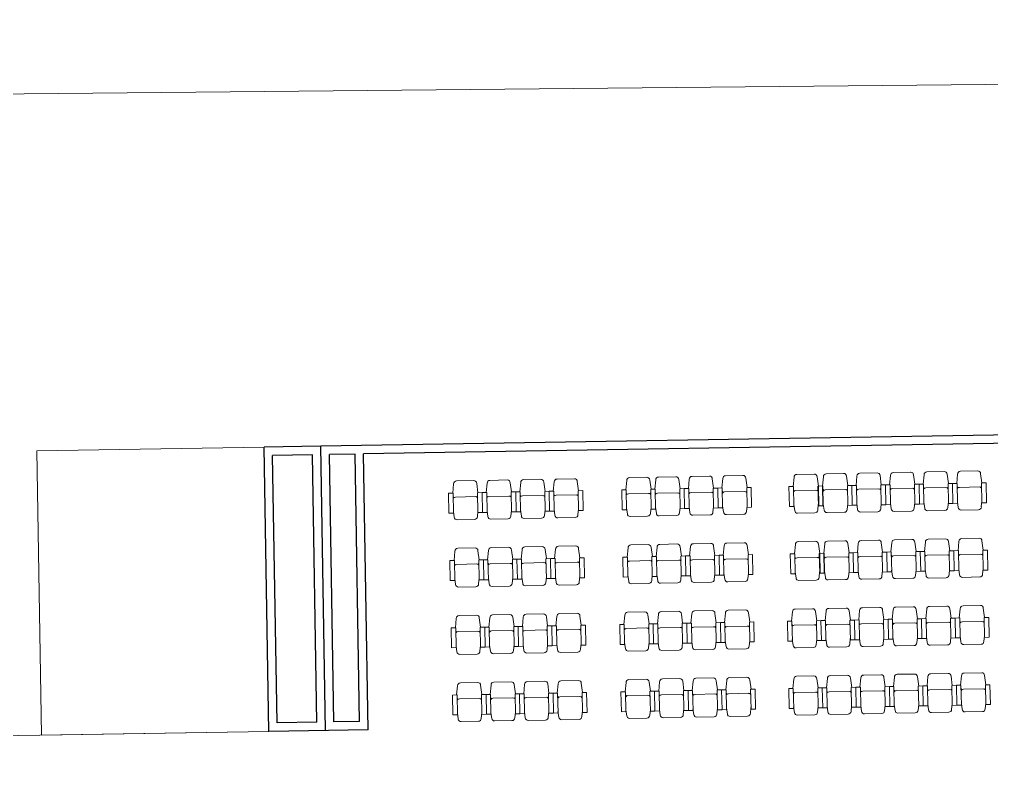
# Model space of a CAD drawing. Header units: metres. Extents: x -71 to 881, y -503 to 661.
# Drawn here: x 189.33 to 206.43, y -205.86 to -192.71 of the extents above; entities that cross this region are included whole.
import ezdxf

# ---------------------------------------------------------------- set-up
doc = ezdxf.new("R2010")
doc.units = ezdxf.units.M
for name, color, linetype, lineweight in [('02. Paredes', 6, 'Continuous', 30), ('04. Pisos', 8, 'Continuous', 5), ('07. Mobiliário', 51, 'Continuous', 5)]:
    doc.layers.add(name, color=color, linetype=linetype, lineweight=lineweight)

msp = doc.modelspace()

# ---------------------------------------------------------------- linework, layer by layer
at = {"layer": '02. Paredes'}
for p, q in [((207.229, -200.004), (194.631, -200.211)), ((207.081, -200.157), (195.383, -200.349)), ((194.631, -200.211), (193.631, -200.228)), ((193.713, -205.227), (193.631, -200.228)), ((194.713, -205.211), (194.631, -200.211)), ((195.233, -200.352), (194.783, -200.359)), ((194.86, -205.058), (194.783, -200.359)), ((195.31, -205.051), (195.233, -200.352)), ((195.463, -205.198), (195.383, -200.349)), ((194.483, -200.364), (193.783, -200.375)), ((193.86, -205.075), (193.783, -200.375)), ((194.56, -205.063), (194.483, -200.364)), ((194.56, -205.063), (193.86, -205.075)), ((195.31, -205.051), (194.86, -205.058)), ((195.463, -205.198), (193.713, -205.227))]:
    msp.add_line(p, q, dxfattribs=at)
at = {"layer": '04. Pisos'}
msp.add_line((193.713, -205.227), (176.01, -205.518), dxfattribs=at)
msp.add_lwpolyline([(271.608, -329.476), (324.775, -328.914), (324.032, -192.711), (114.552, -194.747), (114.709, -218.693), (92.831, -218.902), (93.348, -251.334)], dxfattribs=at)
msp.add_lwpolyline([(193.631, -200.228), (193.713, -205.227), (189.718, -205.293), (189.636, -200.294)], close=True, dxfattribs=at)
at = {"layer": '07. Mobiliário'}
for p, q in [((203.001, -200.707), (203.307, -200.701)), ((203.518, -200.697), (203.824, -200.691)), ((204.108, -200.686), (204.414, -200.68)), ((204.698, -200.675), (205.004, -200.669)), ((205.288, -200.663), (205.593, -200.657)), ((205.813, -200.866), (205.829, -200.703)), ((205.878, -200.652), (206.183, -200.646)), ((206.257, -200.857), (206.234, -200.695)), ((196.95, -201.037), (196.966, -200.874)), ((197.015, -200.823), (197.32, -200.817)), ((197.394, -201.029), (197.371, -200.866)), ((197.54, -201.026), (197.556, -200.863)), ((197.605, -200.812), (197.91, -200.806)), ((197.984, -201.017), (197.961, -200.855)), ((198.13, -201.014), (198.146, -200.851)), ((198.195, -200.8), (198.5, -200.794)), ((198.574, -201.006), (198.551, -200.843)), ((198.719, -201.003), (198.736, -200.84)), ((198.785, -200.789), (199.09, -200.783)), ((199.163, -200.994), (199.141, -200.832)), ((199.994, -200.978), (200.01, -200.815)), ((200.059, -200.764), (200.364, -200.758)), ((200.438, -200.97), (200.415, -200.807)), ((200.504, -200.968), (200.52, -200.805)), ((200.569, -200.754), (200.874, -200.748)), ((200.948, -200.96), (200.925, -200.797)), ((201.094, -200.957), (201.11, -200.794)), ((201.159, -200.743), (201.464, -200.737)), ((201.538, -200.948), (201.515, -200.786)), ((201.684, -200.946), (201.7, -200.782)), ((201.749, -200.732), (202.054, -200.726)), ((202.127, -200.937), (202.105, -200.775)), ((202.936, -200.921), (202.952, -200.758)), ((203.38, -200.913), (203.358, -200.75)), ((203.453, -200.911), (203.469, -200.748)), ((203.897, -200.903), (203.875, -200.74)), ((204.043, -200.9), (204.059, -200.737)), ((204.487, -200.892), (204.465, -200.729)), ((204.633, -200.889), (204.649, -200.725)), ((205.077, -200.88), (205.054, -200.718)), ((205.223, -200.877), (205.239, -200.714)), ((205.667, -200.869), (205.644, -200.706)), ((205.66, -200.869), (205.74, -200.867)), ((205.66, -200.869), (205.667, -201.219)), ((205.74, -200.867), (205.82, -200.866)), ((205.74, -200.867), (205.747, -201.217)), ((205.74, -200.867), (205.747, -201.217)), ((205.82, -200.866), (205.827, -201.216)), ((206.25, -200.857), (206.33, -200.856)), ((206.25, -200.857), (206.256, -201.207)), ((206.33, -200.856), (206.336, -201.206)), ((196.877, -201.039), (196.957, -201.037)), ((196.877, -201.039), (196.884, -201.388)), ((196.957, -201.037), (196.964, -201.387)), ((197.387, -201.029), (197.467, -201.027)), ((197.387, -201.029), (197.394, -201.379)), ((197.467, -201.027), (197.547, -201.026)), ((197.467, -201.027), (197.473, -201.377)), ((197.467, -201.027), (197.473, -201.377)), ((197.547, -201.026), (197.553, -201.376)), ((197.977, -201.017), (198.057, -201.016)), ((197.977, -201.017), (197.983, -201.367)), ((198.057, -201.016), (198.137, -201.014)), ((198.057, -201.016), (198.063, -201.366)), ((198.057, -201.016), (198.063, -201.366)), ((198.137, -201.014), (198.143, -201.364)), ((198.567, -201.006), (198.647, -201.004)), ((198.567, -201.006), (198.573, -201.356)), ((198.647, -201.004), (198.727, -201.003)), ((198.647, -201.004), (198.653, -201.354)), ((198.647, -201.004), (198.653, -201.354)), ((198.727, -201.003), (198.733, -201.353)), ((199.156, -200.994), (199.236, -200.993)), ((199.156, -200.994), (199.163, -201.344)), ((199.236, -200.993), (199.243, -201.343)), ((199.921, -200.98), (200.001, -200.978)), ((199.921, -200.98), (199.928, -201.33)), ((200.001, -200.978), (200.008, -201.328)), ((200.042, -201.047), (200.392, -201.041)), ((200.431, -200.97), (200.511, -200.968)), ((200.431, -200.97), (200.511, -200.968)), ((200.431, -200.97), (200.438, -201.32)), ((200.431, -200.97), (200.438, -201.32)), ((200.511, -200.968), (200.518, -201.318)), ((200.511, -200.968), (200.518, -201.318)), ((200.552, -201.038), (200.902, -201.031)), ((200.941, -200.96), (201.021, -200.958)), ((200.941, -200.96), (200.947, -201.31)), ((201.021, -200.958), (201.101, -200.957)), ((201.021, -200.958), (201.027, -201.308)), ((201.021, -200.958), (201.027, -201.308)), ((201.101, -200.957), (201.107, -201.307)), ((201.142, -201.026), (201.492, -201.019)), ((201.531, -200.949), (201.611, -200.947)), ((201.531, -200.949), (201.537, -201.299)), ((201.611, -200.947), (201.691, -200.946)), ((201.611, -200.947), (201.617, -201.297)), ((201.611, -200.947), (201.617, -201.297)), ((201.691, -200.946), (201.697, -201.295)), ((201.732, -201.015), (202.082, -201.008)), ((202.12, -200.937), (202.2, -200.936)), ((202.12, -200.937), (202.127, -201.287)), ((202.2, -200.936), (202.207, -201.286)), ((202.863, -200.923), (202.943, -200.921)), ((202.863, -200.923), (202.87, -201.273)), ((202.943, -200.921), (202.95, -201.271)), ((202.985, -200.991), (203.335, -200.984)), ((203.373, -200.913), (203.453, -200.911)), ((203.373, -200.913), (203.38, -201.263)), ((203.38, -200.913), (203.46, -200.911)), ((203.38, -200.913), (203.387, -201.263)), ((203.453, -200.911), (203.46, -201.261)), ((203.46, -200.911), (203.467, -201.261)), ((203.502, -200.981), (203.851, -200.974)), ((203.89, -200.903), (203.97, -200.901)), ((203.89, -200.903), (203.897, -201.253)), ((203.97, -200.901), (204.05, -200.9)), ((203.97, -200.901), (203.977, -201.251)), ((203.97, -200.901), (203.977, -201.251)), ((204.05, -200.9), (204.057, -201.25)), ((204.091, -200.969), (204.441, -200.962)), ((204.48, -200.892), (204.56, -200.89)), ((204.48, -200.892), (204.487, -201.242)), ((204.56, -200.89), (204.64, -200.889)), ((204.56, -200.89), (204.567, -201.24)), ((204.56, -200.89), (204.567, -201.24)), ((204.64, -200.889), (204.647, -201.238)), ((204.681, -200.958), (205.031, -200.951)), ((205.07, -200.88), (205.15, -200.879)), ((205.07, -200.88), (205.077, -201.23)), ((205.15, -200.879), (205.23, -200.877)), ((205.15, -200.879), (205.157, -201.229)), ((205.15, -200.879), (205.157, -201.229)), ((205.23, -200.877), (205.237, -201.227)), ((205.271, -200.946), (205.621, -200.94)), ((205.861, -200.935), (206.211, -200.928)), ((196.998, -201.106), (197.348, -201.099)), ((197.588, -201.095), (197.938, -201.088)), ((198.178, -201.083), (198.528, -201.077)), ((198.768, -201.072), (199.118, -201.065)), ((204.486, -201.214), (204.476, -201.314)), ((204.646, -201.211), (204.661, -201.311)), ((205.076, -201.202), (205.066, -201.303)), ((205.236, -201.199), (205.25, -201.299)), ((205.666, -201.191), (205.656, -201.291)), ((205.747, -201.217), (205.667, -201.219)), ((205.747, -201.217), (205.827, -201.216)), ((205.826, -201.188), (205.84, -201.288)), ((206.256, -201.18), (206.245, -201.28)), ((206.336, -201.206), (206.256, -201.207)), ((196.884, -201.388), (196.964, -201.387)), ((196.963, -201.359), (196.977, -201.459)), ((197.393, -201.351), (197.383, -201.451)), ((197.473, -201.377), (197.394, -201.379)), ((197.473, -201.377), (197.553, -201.376)), ((197.553, -201.348), (197.567, -201.448)), ((197.983, -201.339), (197.972, -201.44)), ((198.063, -201.366), (197.983, -201.367)), ((198.063, -201.366), (198.143, -201.364)), ((198.143, -201.336), (198.157, -201.436)), ((198.573, -201.328), (198.562, -201.429)), ((198.653, -201.354), (198.573, -201.356)), ((198.653, -201.354), (198.733, -201.353)), ((198.733, -201.325), (198.747, -201.425)), ((199.163, -201.317), (199.152, -201.417)), ((199.243, -201.343), (199.163, -201.344)), ((199.928, -201.33), (200.008, -201.328)), ((200.007, -201.3), (200.021, -201.4)), ((200.437, -201.292), (200.427, -201.392)), ((200.438, -201.32), (200.518, -201.318)), ((200.518, -201.318), (200.438, -201.32)), ((200.517, -201.29), (200.531, -201.39)), ((200.947, -201.282), (200.936, -201.383)), ((201.027, -201.308), (200.947, -201.31)), ((201.027, -201.308), (201.107, -201.307)), ((201.107, -201.279), (201.121, -201.379)), ((201.537, -201.271), (201.526, -201.371)), ((201.617, -201.297), (201.537, -201.299)), ((201.617, -201.297), (201.697, -201.295)), ((201.697, -201.268), (201.711, -201.368)), ((202.127, -201.259), (202.116, -201.36)), ((202.207, -201.286), (202.127, -201.287)), ((202.87, -201.273), (202.95, -201.271)), ((202.95, -201.243), (202.964, -201.343)), ((203.015, -201.39), (203.32, -201.384)), ((203.379, -201.235), (203.369, -201.336)), ((203.46, -201.261), (203.38, -201.263)), ((203.387, -201.263), (203.467, -201.261)), ((203.466, -201.233), (203.481, -201.334)), ((203.532, -201.38), (203.837, -201.374)), ((203.896, -201.225), (203.886, -201.326)), ((203.977, -201.251), (203.897, -201.253)), ((203.977, -201.251), (204.057, -201.25)), ((204.056, -201.222), (204.071, -201.322)), ((204.121, -201.369), (204.427, -201.363)), ((204.567, -201.24), (204.487, -201.242)), ((204.567, -201.24), (204.647, -201.238)), ((204.711, -201.357), (205.017, -201.351)), ((205.157, -201.229), (205.077, -201.23)), ((205.157, -201.229), (205.237, -201.227)), ((205.301, -201.346), (205.607, -201.34)), ((205.891, -201.334), (206.196, -201.329)), ((197.028, -201.506), (197.334, -201.5)), ((197.618, -201.494), (197.923, -201.488)), ((198.208, -201.483), (198.513, -201.477)), ((198.798, -201.471), (199.103, -201.466)), ((200.072, -201.447), (200.378, -201.441)), ((200.582, -201.437), (200.887, -201.431)), ((201.172, -201.426), (201.477, -201.42)), ((201.762, -201.414), (202.067, -201.408)), ((203.024, -201.89), (203.33, -201.884)), ((203.541, -201.88), (203.847, -201.874)), ((204.131, -201.869), (204.436, -201.863)), ((204.721, -201.857), (205.026, -201.851)), ((205.1, -202.063), (205.077, -201.9)), ((205.246, -202.06), (205.262, -201.897)), ((205.311, -201.846), (205.616, -201.84)), ((205.69, -202.051), (205.667, -201.889)), ((205.836, -202.049), (205.852, -201.885)), ((205.901, -201.834), (206.206, -201.828)), ((206.28, -202.04), (206.257, -201.878)), ((196.973, -202.22), (196.989, -202.057)), ((197.038, -202.006), (197.343, -202)), ((197.417, -202.211), (197.394, -202.049)), ((197.563, -202.208), (197.579, -202.045)), ((197.628, -201.994), (197.933, -201.988)), ((198.006, -202.2), (197.984, -202.037)), ((198.152, -202.197), (198.169, -202.034)), ((198.218, -201.983), (198.523, -201.977)), ((198.596, -202.188), (198.574, -202.026)), ((198.742, -202.186), (198.759, -202.022)), ((198.808, -201.971), (199.113, -201.966)), ((199.186, -202.177), (199.164, -202.015)), ((200.017, -202.161), (200.033, -201.998)), ((200.082, -201.947), (200.387, -201.941)), ((200.461, -202.152), (200.438, -201.99)), ((200.527, -202.151), (200.543, -201.988)), ((200.592, -201.937), (200.897, -201.931)), ((200.971, -202.143), (200.948, -201.98)), ((201.116, -202.14), (201.133, -201.976)), ((201.182, -201.926), (201.487, -201.92)), ((201.56, -202.131), (201.538, -201.969)), ((201.706, -202.128), (201.723, -201.965)), ((201.772, -201.914), (202.077, -201.908)), ((202.15, -202.12), (202.128, -201.957)), ((202.959, -202.104), (202.975, -201.941)), ((203.403, -202.096), (203.381, -201.933)), ((203.476, -202.094), (203.492, -201.931)), ((203.92, -202.086), (203.898, -201.923)), ((204.066, -202.083), (204.082, -201.92)), ((204.51, -202.074), (204.487, -201.912)), ((204.583, -202.073), (204.663, -202.071)), ((204.656, -202.071), (204.672, -201.908)), ((204.663, -202.071), (204.67, -202.421)), ((205.093, -202.063), (205.173, -202.061)), ((205.093, -202.063), (205.1, -202.413)), ((205.173, -202.061), (205.253, -202.06)), ((205.173, -202.061), (205.18, -202.411)), ((205.173, -202.061), (205.18, -202.411)), ((205.253, -202.06), (205.259, -202.41)), ((205.683, -202.052), (205.763, -202.05)), ((205.683, -202.052), (205.689, -202.401)), ((205.763, -202.05), (205.843, -202.048)), ((205.763, -202.05), (205.769, -202.4)), ((205.763, -202.05), (205.769, -202.4)), ((205.843, -202.048), (205.849, -202.398)), ((206.273, -202.04), (206.353, -202.039)), ((206.273, -202.04), (206.279, -202.39)), ((206.353, -202.039), (206.359, -202.389)), ((196.9, -202.221), (196.98, -202.22)), ((196.9, -202.221), (196.906, -202.571)), ((196.98, -202.22), (196.986, -202.57)), ((197.41, -202.211), (197.49, -202.21)), ((197.41, -202.211), (197.416, -202.561)), ((197.49, -202.21), (197.57, -202.208)), ((197.49, -202.21), (197.496, -202.56)), ((197.49, -202.21), (197.496, -202.56)), ((197.57, -202.208), (197.576, -202.558)), ((197.999, -202.2), (198.079, -202.198)), ((197.999, -202.2), (198.006, -202.55)), ((198.079, -202.198), (198.159, -202.197)), ((198.079, -202.198), (198.086, -202.548)), ((198.079, -202.198), (198.086, -202.548)), ((198.159, -202.197), (198.166, -202.547)), ((198.589, -202.189), (198.669, -202.187)), ((198.589, -202.189), (198.596, -202.538)), ((198.669, -202.187), (198.749, -202.185)), ((198.669, -202.187), (198.676, -202.537)), ((198.669, -202.187), (198.676, -202.537)), ((198.749, -202.185), (198.756, -202.535)), ((199.179, -202.177), (199.259, -202.176)), ((199.179, -202.177), (199.186, -202.527)), ((199.259, -202.176), (199.266, -202.526)), ((199.944, -202.162), (200.024, -202.161)), ((199.944, -202.162), (199.95, -202.512)), ((200.024, -202.161), (200.03, -202.511)), ((200.065, -202.23), (200.415, -202.223)), ((200.454, -202.153), (200.534, -202.151)), ((200.454, -202.153), (200.534, -202.151)), ((200.454, -202.153), (200.46, -202.502)), ((200.454, -202.153), (200.46, -202.502)), ((200.534, -202.151), (200.54, -202.501)), ((200.534, -202.151), (200.54, -202.501)), ((200.575, -202.22), (200.925, -202.213)), ((200.964, -202.143), (201.044, -202.141)), ((200.964, -202.143), (200.97, -202.493)), ((201.044, -202.141), (201.123, -202.14)), ((201.044, -202.141), (201.05, -202.491)), ((201.044, -202.141), (201.05, -202.491)), ((201.123, -202.14), (201.13, -202.49)), ((201.165, -202.209), (201.515, -202.202)), ((201.553, -202.131), (201.633, -202.13)), ((201.553, -202.131), (201.56, -202.481)), ((201.633, -202.13), (201.713, -202.128)), ((201.633, -202.13), (201.64, -202.48)), ((201.633, -202.13), (201.64, -202.48)), ((201.713, -202.128), (201.72, -202.478)), ((201.755, -202.197), (202.105, -202.191)), ((202.143, -202.12), (202.223, -202.118)), ((202.143, -202.12), (202.15, -202.47)), ((202.223, -202.118), (202.23, -202.468)), ((202.886, -202.106), (202.966, -202.104)), ((202.886, -202.106), (202.893, -202.455)), ((202.966, -202.104), (202.973, -202.454)), ((203.007, -202.173), (203.357, -202.166)), ((203.396, -202.096), (203.476, -202.094)), ((203.396, -202.096), (203.403, -202.446)), ((203.403, -202.096), (203.483, -202.094)), ((203.403, -202.096), (203.41, -202.445)), ((203.476, -202.094), (203.483, -202.444)), ((203.483, -202.094), (203.49, -202.444)), ((203.524, -202.163), (203.874, -202.156)), ((203.913, -202.086), (203.993, -202.084)), ((203.913, -202.086), (203.92, -202.436)), ((203.993, -202.084), (204.073, -202.083)), ((203.993, -202.084), (204, -202.434)), ((203.993, -202.084), (204, -202.434)), ((204.073, -202.083), (204.08, -202.433)), ((204.114, -202.152), (204.464, -202.145)), ((204.503, -202.074), (204.583, -202.073)), ((204.503, -202.074), (204.51, -202.424)), ((204.583, -202.073), (204.59, -202.423)), ((204.583, -202.073), (204.59, -202.423)), ((204.704, -202.14), (205.054, -202.134)), ((205.294, -202.129), (205.644, -202.122)), ((205.884, -202.118), (206.234, -202.111)), ((197.021, -202.289), (197.371, -202.282)), ((197.611, -202.277), (197.961, -202.271)), ((198.201, -202.266), (198.551, -202.259)), ((198.791, -202.255), (199.141, -202.248)), ((203.919, -202.408), (203.909, -202.508)), ((204.079, -202.405), (204.093, -202.505)), ((204.509, -202.396), (204.499, -202.497)), ((204.669, -202.393), (204.683, -202.493)), ((205.099, -202.385), (205.089, -202.486)), ((205.18, -202.411), (205.1, -202.413)), ((205.18, -202.411), (205.259, -202.41)), ((205.259, -202.382), (205.273, -202.482)), ((205.689, -202.374), (205.678, -202.474)), ((205.769, -202.4), (205.689, -202.401)), ((205.769, -202.4), (205.849, -202.398)), ((205.849, -202.371), (205.863, -202.471)), ((206.279, -202.362), (206.268, -202.463)), ((206.359, -202.389), (206.279, -202.39)), ((196.906, -202.571), (196.986, -202.57)), ((196.986, -202.542), (197, -202.642)), ((197.416, -202.533), (197.405, -202.634)), ((197.496, -202.56), (197.416, -202.561)), ((197.496, -202.56), (197.576, -202.558)), ((197.576, -202.53), (197.59, -202.63)), ((198.006, -202.522), (197.995, -202.623)), ((198.086, -202.548), (198.006, -202.55)), ((198.086, -202.548), (198.166, -202.547)), ((198.166, -202.519), (198.18, -202.619)), ((198.596, -202.511), (198.585, -202.611)), ((198.676, -202.537), (198.596, -202.538)), ((198.676, -202.537), (198.756, -202.535)), ((198.756, -202.508), (198.77, -202.608)), ((199.185, -202.499), (199.175, -202.6)), ((199.266, -202.526), (199.186, -202.527)), ((199.95, -202.512), (200.03, -202.511)), ((200.03, -202.483), (200.044, -202.583)), ((200.46, -202.475), (200.449, -202.575)), ((200.46, -202.502), (200.54, -202.501)), ((200.54, -202.501), (200.46, -202.502)), ((200.54, -202.473), (200.554, -202.573)), ((200.97, -202.465), (200.959, -202.565)), ((201.05, -202.491), (200.97, -202.493)), ((201.05, -202.491), (201.13, -202.49)), ((201.13, -202.462), (201.144, -202.562)), ((201.56, -202.453), (201.549, -202.554)), ((201.64, -202.48), (201.56, -202.481)), ((201.64, -202.48), (201.72, -202.478)), ((201.72, -202.45), (201.734, -202.55)), ((202.15, -202.442), (202.139, -202.543)), ((202.23, -202.468), (202.15, -202.47)), ((202.893, -202.455), (202.973, -202.454)), ((202.972, -202.426), (202.987, -202.526)), ((203.038, -202.573), (203.343, -202.567)), ((203.402, -202.418), (203.392, -202.518)), ((203.483, -202.444), (203.403, -202.446)), ((203.41, -202.445), (203.49, -202.444)), ((203.489, -202.416), (203.504, -202.516)), ((203.554, -202.563), (203.86, -202.557)), ((204, -202.434), (203.92, -202.436)), ((204, -202.434), (204.08, -202.433)), ((204.144, -202.551), (204.45, -202.545)), ((204.59, -202.423), (204.51, -202.424)), ((204.59, -202.423), (204.67, -202.421)), ((204.734, -202.54), (205.04, -202.534)), ((205.324, -202.529), (205.629, -202.523)), ((205.914, -202.517), (206.219, -202.511)), ((197.051, -202.688), (197.356, -202.682)), ((197.641, -202.677), (197.946, -202.671)), ((198.231, -202.666), (198.536, -202.66)), ((198.821, -202.654), (199.126, -202.648)), ((200.095, -202.63), (200.4, -202.624)), ((200.605, -202.62), (200.91, -202.614)), ((201.195, -202.608), (201.5, -202.602)), ((201.785, -202.597), (202.09, -202.591)), ((201.794, -203.097), (202.1, -203.091)), ((202.974, -203.074), (203.28, -203.068)), ((203.564, -203.063), (203.869, -203.057)), ((204.154, -203.051), (204.459, -203.045)), ((204.533, -203.257), (204.51, -203.094)), ((204.679, -203.254), (204.695, -203.091)), ((204.744, -203.04), (205.049, -203.034)), ((205.123, -203.245), (205.1, -203.083)), ((205.269, -203.243), (205.285, -203.079)), ((205.334, -203.028), (205.639, -203.023)), ((205.713, -203.234), (205.69, -203.072)), ((205.858, -203.231), (205.875, -203.068)), ((205.924, -203.017), (206.229, -203.011)), ((206.302, -203.223), (206.28, -203.06)), ((196.996, -203.402), (197.012, -203.239)), ((197.061, -203.188), (197.366, -203.182)), ((197.439, -203.394), (197.417, -203.231)), ((197.585, -203.391), (197.602, -203.228)), ((197.651, -203.177), (197.956, -203.171)), ((198.029, -203.382), (198.007, -203.22)), ((198.175, -203.38), (198.191, -203.216)), ((198.24, -203.165), (198.546, -203.16)), ((198.619, -203.371), (198.597, -203.209)), ((198.765, -203.368), (198.781, -203.205)), ((198.83, -203.154), (199.136, -203.148)), ((199.209, -203.36), (199.187, -203.197)), ((199.96, -203.345), (199.976, -203.182)), ((200.025, -203.131), (200.33, -203.125)), ((200.403, -203.337), (200.381, -203.174)), ((200.549, -203.334), (200.566, -203.171)), ((200.615, -203.12), (200.92, -203.114)), ((200.993, -203.325), (200.971, -203.163)), ((201.139, -203.322), (201.155, -203.159)), ((201.205, -203.108), (201.51, -203.102)), ((201.583, -203.314), (201.561, -203.151)), ((201.729, -203.311), (201.745, -203.148)), ((202.173, -203.302), (202.151, -203.14)), ((202.909, -203.288), (202.925, -203.125)), ((203.353, -203.28), (203.33, -203.117)), ((203.499, -203.277), (203.515, -203.114)), ((203.943, -203.268), (203.92, -203.106)), ((203.936, -203.268), (204.016, -203.267)), ((203.936, -203.268), (203.943, -203.618)), ((204.016, -203.267), (204.096, -203.265)), ((204.016, -203.267), (204.023, -203.617)), ((204.016, -203.267), (204.023, -203.617)), ((204.089, -203.265), (204.105, -203.102)), ((204.096, -203.265), (204.103, -203.615)), ((204.526, -203.257), (204.606, -203.255)), ((204.526, -203.257), (204.532, -203.607)), ((204.606, -203.255), (204.686, -203.254)), ((204.606, -203.255), (204.612, -203.605)), ((204.606, -203.255), (204.612, -203.605)), ((204.686, -203.254), (204.692, -203.604)), ((205.116, -203.246), (205.196, -203.244)), ((205.116, -203.246), (205.122, -203.595)), ((205.196, -203.244), (205.276, -203.242)), ((205.196, -203.244), (205.202, -203.594)), ((205.196, -203.244), (205.202, -203.594)), ((205.276, -203.242), (205.282, -203.592)), ((205.705, -203.234), (205.785, -203.233)), ((205.705, -203.234), (205.712, -203.584)), ((205.785, -203.233), (205.865, -203.231)), ((205.785, -203.233), (205.792, -203.583)), ((205.785, -203.233), (205.792, -203.583)), ((205.865, -203.231), (205.872, -203.581)), ((206.295, -203.223), (206.375, -203.221)), ((206.295, -203.223), (206.302, -203.573)), ((206.375, -203.221), (206.382, -203.571)), ((196.923, -203.404), (197.003, -203.402)), ((196.923, -203.404), (196.929, -203.754)), ((197.003, -203.402), (197.009, -203.752)), ((197.432, -203.394), (197.512, -203.392)), ((197.432, -203.394), (197.439, -203.744)), ((197.512, -203.392), (197.592, -203.391)), ((197.512, -203.392), (197.519, -203.742)), ((197.512, -203.392), (197.519, -203.742)), ((197.592, -203.391), (197.599, -203.741)), ((198.022, -203.383), (198.102, -203.381)), ((198.022, -203.383), (198.029, -203.732)), ((198.102, -203.381), (198.182, -203.379)), ((198.102, -203.381), (198.109, -203.731)), ((198.102, -203.381), (198.109, -203.731)), ((198.182, -203.379), (198.189, -203.729)), ((198.612, -203.371), (198.692, -203.37)), ((198.612, -203.371), (198.619, -203.721)), ((198.692, -203.37), (198.772, -203.368)), ((198.692, -203.37), (198.699, -203.72)), ((198.692, -203.37), (198.699, -203.72)), ((198.772, -203.368), (198.779, -203.718)), ((198.814, -203.437), (199.163, -203.431)), ((199.202, -203.36), (199.282, -203.358)), ((199.202, -203.36), (199.209, -203.71)), ((199.282, -203.358), (199.289, -203.708)), ((199.887, -203.347), (199.967, -203.345)), ((199.887, -203.347), (199.893, -203.696)), ((199.967, -203.345), (199.973, -203.695)), ((200.008, -203.414), (200.358, -203.407)), ((200.396, -203.337), (200.476, -203.335)), ((200.396, -203.337), (200.403, -203.687)), ((200.476, -203.335), (200.556, -203.334)), ((200.476, -203.335), (200.483, -203.685)), ((200.476, -203.335), (200.483, -203.685)), ((200.556, -203.334), (200.563, -203.684)), ((200.598, -203.403), (200.948, -203.396)), ((200.986, -203.325), (201.066, -203.324)), ((200.986, -203.325), (200.993, -203.675)), ((201.066, -203.324), (201.146, -203.322)), ((201.066, -203.324), (201.073, -203.674)), ((201.066, -203.324), (201.073, -203.674)), ((201.146, -203.322), (201.153, -203.672)), ((201.188, -203.391), (201.538, -203.385)), ((201.576, -203.314), (201.656, -203.312)), ((201.576, -203.314), (201.583, -203.664)), ((201.656, -203.312), (201.736, -203.311)), ((201.656, -203.312), (201.663, -203.662)), ((201.656, -203.312), (201.663, -203.662)), ((201.736, -203.311), (201.743, -203.661)), ((201.778, -203.38), (202.128, -203.373)), ((202.166, -203.303), (202.246, -203.301)), ((202.166, -203.303), (202.173, -203.652)), ((202.246, -203.301), (202.253, -203.651)), ((202.836, -203.29), (202.916, -203.288)), ((202.836, -203.29), (202.843, -203.64)), ((202.916, -203.288), (202.923, -203.638)), ((202.957, -203.357), (203.307, -203.35)), ((203.346, -203.28), (203.426, -203.278)), ((203.346, -203.28), (203.353, -203.63)), ((203.426, -203.278), (203.506, -203.277)), ((203.426, -203.278), (203.433, -203.628)), ((203.426, -203.278), (203.433, -203.628)), ((203.506, -203.277), (203.513, -203.627)), ((203.547, -203.346), (203.897, -203.339)), ((204.137, -203.334), (204.487, -203.328)), ((204.727, -203.323), (205.077, -203.316)), ((205.317, -203.312), (205.667, -203.305)), ((205.907, -203.3), (206.257, -203.294)), ((197.044, -203.471), (197.394, -203.465)), ((197.634, -203.46), (197.984, -203.453)), ((198.224, -203.449), (198.574, -203.442)), ((202.922, -203.61), (202.937, -203.71)), ((203.352, -203.602), (203.342, -203.702)), ((203.512, -203.599), (203.526, -203.699)), ((203.942, -203.59), (203.932, -203.691)), ((204.102, -203.587), (204.116, -203.687)), ((204.532, -203.579), (204.522, -203.68)), ((204.612, -203.605), (204.532, -203.607)), ((204.612, -203.605), (204.692, -203.604)), ((204.692, -203.576), (204.706, -203.676)), ((205.122, -203.568), (205.111, -203.668)), ((205.202, -203.594), (205.122, -203.595)), ((205.202, -203.594), (205.282, -203.592)), ((205.282, -203.565), (205.296, -203.665)), ((205.712, -203.556), (205.701, -203.657)), ((205.792, -203.583), (205.712, -203.584)), ((205.792, -203.583), (205.872, -203.581)), ((205.872, -203.553), (205.886, -203.653)), ((206.302, -203.545), (206.291, -203.645)), ((206.382, -203.571), (206.302, -203.573)), ((196.929, -203.754), (197.009, -203.752)), ((197.009, -203.724), (197.023, -203.824)), ((197.439, -203.716), (197.428, -203.817)), ((197.519, -203.742), (197.439, -203.744)), ((197.519, -203.742), (197.599, -203.741)), ((197.599, -203.713), (197.613, -203.813)), ((198.029, -203.705), (198.018, -203.805)), ((198.109, -203.731), (198.029, -203.732)), ((198.109, -203.731), (198.189, -203.729)), ((198.189, -203.702), (198.203, -203.802)), ((198.618, -203.693), (198.608, -203.794)), ((198.699, -203.72), (198.619, -203.721)), ((198.699, -203.72), (198.779, -203.718)), ((198.778, -203.69), (198.793, -203.79)), ((199.208, -203.682), (199.198, -203.782)), ((199.289, -203.708), (199.209, -203.71)), ((199.893, -203.696), (199.973, -203.695)), ((199.973, -203.667), (199.987, -203.767)), ((200.403, -203.659), (200.392, -203.759)), ((200.483, -203.685), (200.403, -203.687)), ((200.483, -203.685), (200.563, -203.684)), ((200.563, -203.656), (200.577, -203.756)), ((200.993, -203.647), (200.982, -203.748)), ((201.073, -203.674), (200.993, -203.675)), ((201.073, -203.674), (201.153, -203.672)), ((201.153, -203.644), (201.167, -203.744)), ((201.582, -203.636), (201.572, -203.737)), ((201.663, -203.662), (201.583, -203.664)), ((201.663, -203.662), (201.743, -203.661)), ((201.742, -203.633), (201.757, -203.733)), ((201.808, -203.78), (202.113, -203.774)), ((202.172, -203.625), (202.162, -203.725)), ((202.253, -203.651), (202.173, -203.652)), ((202.843, -203.64), (202.923, -203.638)), ((202.987, -203.757), (203.293, -203.751)), ((203.433, -203.628), (203.353, -203.63)), ((203.433, -203.628), (203.513, -203.627)), ((203.577, -203.745), (203.883, -203.739)), ((204.023, -203.617), (203.943, -203.618)), ((204.023, -203.617), (204.103, -203.615)), ((204.167, -203.734), (204.472, -203.728)), ((204.757, -203.723), (205.062, -203.717)), ((205.347, -203.711), (205.652, -203.705)), ((205.937, -203.7), (206.242, -203.694)), ((197.074, -203.871), (197.379, -203.865)), ((197.664, -203.86), (197.969, -203.854)), ((198.254, -203.848), (198.559, -203.842)), ((198.844, -203.837), (199.149, -203.831)), ((200.038, -203.814), (200.343, -203.808)), ((200.628, -203.802), (200.933, -203.796)), ((201.218, -203.791), (201.523, -203.785)), ((201.227, -204.291), (201.533, -204.285)), ((201.817, -204.279), (202.123, -204.274)), ((202.997, -204.257), (203.302, -204.251)), ((203.587, -204.245), (203.892, -204.239)), ((203.966, -204.451), (203.943, -204.288)), ((204.112, -204.448), (204.128, -204.285)), ((204.177, -204.234), (204.482, -204.228)), ((204.556, -204.439), (204.533, -204.277)), ((204.702, -204.437), (204.718, -204.273)), ((204.767, -204.222), (205.072, -204.217)), ((205.145, -204.428), (205.123, -204.266)), ((205.291, -204.425), (205.308, -204.262)), ((205.357, -204.211), (205.662, -204.205)), ((205.735, -204.417), (205.713, -204.254)), ((205.881, -204.414), (205.897, -204.251)), ((205.946, -204.2), (206.252, -204.194)), ((206.325, -204.405), (206.303, -204.243)), ((197.018, -204.585), (197.035, -204.422)), ((197.084, -204.371), (197.389, -204.365)), ((197.462, -204.576), (197.44, -204.414)), ((197.608, -204.574), (197.624, -204.41)), ((197.673, -204.359), (197.979, -204.354)), ((198.052, -204.565), (198.03, -204.403)), ((198.198, -204.562), (198.214, -204.399)), ((198.263, -204.348), (198.569, -204.342)), ((198.642, -204.554), (198.62, -204.391)), ((198.788, -204.551), (198.804, -204.388)), ((198.853, -204.337), (199.159, -204.331)), ((199.232, -204.542), (199.21, -204.38)), ((199.982, -204.528), (199.999, -204.365)), ((200.048, -204.314), (200.353, -204.308)), ((200.426, -204.519), (200.404, -204.357)), ((200.572, -204.516), (200.588, -204.353)), ((200.637, -204.302), (200.943, -204.296)), ((201.016, -204.508), (200.994, -204.345)), ((201.162, -204.505), (201.178, -204.342)), ((201.606, -204.496), (201.584, -204.334)), ((201.752, -204.494), (201.768, -204.33)), ((202.196, -204.485), (202.174, -204.323)), ((202.932, -204.471), (202.948, -204.308)), ((203.376, -204.462), (203.353, -204.3)), ((203.369, -204.462), (203.449, -204.461)), ((203.369, -204.462), (203.376, -204.812)), ((203.449, -204.461), (203.529, -204.459)), ((203.449, -204.461), (203.456, -204.811)), ((203.449, -204.461), (203.456, -204.811)), ((203.522, -204.459), (203.538, -204.296)), ((203.529, -204.459), (203.536, -204.809)), ((203.959, -204.451), (204.039, -204.449)), ((203.959, -204.451), (203.965, -204.801)), ((204.039, -204.449), (204.119, -204.448)), ((204.039, -204.449), (204.045, -204.799)), ((204.039, -204.449), (204.045, -204.799)), ((204.119, -204.448), (204.125, -204.798)), ((204.549, -204.44), (204.629, -204.438)), ((204.549, -204.44), (204.555, -204.79)), ((204.629, -204.438), (204.709, -204.436)), ((204.629, -204.438), (204.635, -204.788)), ((204.629, -204.438), (204.635, -204.788)), ((204.709, -204.436), (204.715, -204.786)), ((205.138, -204.428), (205.218, -204.427)), ((205.138, -204.428), (205.145, -204.778)), ((205.218, -204.427), (205.298, -204.425)), ((205.218, -204.427), (205.225, -204.777)), ((205.218, -204.427), (205.225, -204.777)), ((205.298, -204.425), (205.305, -204.775)), ((205.728, -204.417), (205.808, -204.415)), ((205.728, -204.417), (205.735, -204.767)), ((205.808, -204.415), (205.888, -204.414)), ((205.808, -204.415), (205.815, -204.765)), ((205.808, -204.415), (205.815, -204.765)), ((205.888, -204.414), (205.895, -204.764)), ((206.318, -204.405), (206.398, -204.404)), ((206.318, -204.405), (206.325, -204.755)), ((206.398, -204.404), (206.405, -204.754)), ((196.945, -204.586), (197.025, -204.585)), ((196.945, -204.586), (196.952, -204.936)), ((197.025, -204.585), (197.032, -204.935)), ((197.455, -204.577), (197.535, -204.575)), ((197.455, -204.577), (197.462, -204.927)), ((197.535, -204.575), (197.615, -204.574)), ((197.535, -204.575), (197.542, -204.925)), ((197.535, -204.575), (197.542, -204.925)), ((197.615, -204.574), (197.622, -204.923)), ((197.657, -204.643), (198.007, -204.636)), ((198.045, -204.565), (198.125, -204.564)), ((198.045, -204.565), (198.052, -204.915)), ((198.125, -204.564), (198.205, -204.562)), ((198.125, -204.564), (198.132, -204.914)), ((198.125, -204.564), (198.132, -204.914)), ((198.205, -204.562), (198.212, -204.912)), ((198.246, -204.631), (198.596, -204.625)), ((198.635, -204.554), (198.715, -204.552)), ((198.635, -204.554), (198.642, -204.904)), ((198.715, -204.552), (198.795, -204.551)), ((198.715, -204.552), (198.722, -204.902)), ((198.715, -204.552), (198.722, -204.902)), ((198.795, -204.551), (198.802, -204.901)), ((198.836, -204.62), (199.186, -204.613)), ((199.225, -204.542), (199.305, -204.541)), ((199.225, -204.542), (199.232, -204.892)), ((199.305, -204.541), (199.312, -204.891)), ((199.909, -204.529), (199.989, -204.528)), ((199.909, -204.529), (199.916, -204.879)), ((199.989, -204.528), (199.996, -204.878)), ((200.031, -204.597), (200.381, -204.59)), ((200.419, -204.519), (200.499, -204.518)), ((200.419, -204.519), (200.426, -204.869)), ((200.499, -204.518), (200.579, -204.516)), ((200.499, -204.518), (200.506, -204.868)), ((200.499, -204.518), (200.506, -204.868)), ((200.579, -204.516), (200.586, -204.866)), ((200.621, -204.585), (200.971, -204.579)), ((201.009, -204.508), (201.089, -204.506)), ((201.009, -204.508), (201.016, -204.858)), ((201.089, -204.506), (201.169, -204.505)), ((201.089, -204.506), (201.096, -204.856)), ((201.089, -204.506), (201.096, -204.856)), ((201.169, -204.505), (201.176, -204.855)), ((201.211, -204.574), (201.56, -204.567)), ((201.599, -204.497), (201.679, -204.495)), ((201.599, -204.497), (201.606, -204.846)), ((201.679, -204.495), (201.759, -204.493)), ((201.679, -204.495), (201.686, -204.845)), ((201.679, -204.495), (201.686, -204.845)), ((201.759, -204.493), (201.766, -204.843)), ((201.8, -204.563), (202.15, -204.556)), ((202.189, -204.485), (202.269, -204.484)), ((202.189, -204.485), (202.196, -204.835)), ((202.269, -204.484), (202.276, -204.834)), ((202.859, -204.472), (202.939, -204.471)), ((202.859, -204.472), (202.866, -204.822)), ((202.939, -204.471), (202.946, -204.821)), ((202.98, -204.54), (203.33, -204.533)), ((203.57, -204.529), (203.92, -204.522)), ((204.16, -204.517), (204.51, -204.51)), ((204.75, -204.506), (205.1, -204.499)), ((205.34, -204.494), (205.69, -204.488)), ((205.93, -204.483), (206.28, -204.476)), ((197.067, -204.654), (197.417, -204.647)), ((202.195, -204.807), (202.185, -204.908)), ((202.945, -204.793), (202.959, -204.893)), ((203.375, -204.784), (203.365, -204.885)), ((203.535, -204.781), (203.549, -204.881)), ((203.965, -204.773), (203.954, -204.874)), ((204.045, -204.799), (203.965, -204.801)), ((204.045, -204.799), (204.125, -204.798)), ((204.125, -204.77), (204.139, -204.87)), ((204.555, -204.762), (204.544, -204.862)), ((204.635, -204.788), (204.555, -204.79)), ((204.635, -204.788), (204.715, -204.786)), ((204.715, -204.759), (204.729, -204.859)), ((205.145, -204.75), (205.134, -204.851)), ((205.225, -204.777), (205.145, -204.778)), ((205.225, -204.777), (205.305, -204.775)), ((205.305, -204.747), (205.319, -204.847)), ((205.735, -204.739), (205.724, -204.839)), ((205.815, -204.765), (205.735, -204.767)), ((205.815, -204.765), (205.895, -204.764)), ((205.895, -204.736), (205.909, -204.836)), ((206.324, -204.727), (206.314, -204.828)), ((206.405, -204.754), (206.325, -204.755)), ((196.952, -204.936), (197.032, -204.935)), ((197.032, -204.907), (197.046, -205.007)), ((197.462, -204.899), (197.451, -204.999)), ((197.542, -204.925), (197.462, -204.927)), ((197.542, -204.925), (197.622, -204.923)), ((197.621, -204.896), (197.636, -204.996)), ((198.051, -204.887), (198.041, -204.988)), ((198.132, -204.914), (198.052, -204.915)), ((198.132, -204.914), (198.212, -204.912)), ((198.211, -204.884), (198.226, -204.984)), ((198.641, -204.876), (198.631, -204.976)), ((198.722, -204.902), (198.642, -204.904)), ((198.722, -204.902), (198.802, -204.901)), ((198.801, -204.873), (198.816, -204.973)), ((199.231, -204.865), (199.221, -204.965)), ((199.312, -204.891), (199.232, -204.892)), ((199.916, -204.879), (199.996, -204.878)), ((199.996, -204.85), (200.01, -204.95)), ((200.426, -204.841), (200.415, -204.942)), ((200.506, -204.868), (200.426, -204.869)), ((200.506, -204.868), (200.586, -204.866)), ((200.586, -204.838), (200.6, -204.938)), ((201.015, -204.83), (201.005, -204.931)), ((201.096, -204.856), (201.016, -204.858)), ((201.096, -204.856), (201.176, -204.855)), ((201.175, -204.827), (201.19, -204.927)), ((201.241, -204.974), (201.546, -204.968)), ((201.605, -204.819), (201.595, -204.919)), ((201.686, -204.845), (201.606, -204.846)), ((201.686, -204.845), (201.766, -204.843)), ((201.765, -204.816), (201.78, -204.916)), ((201.83, -204.962), (202.136, -204.956)), ((202.276, -204.834), (202.196, -204.835)), ((202.866, -204.822), (202.946, -204.821)), ((203.01, -204.939), (203.316, -204.933)), ((203.456, -204.811), (203.376, -204.812)), ((203.456, -204.811), (203.536, -204.809)), ((203.6, -204.928), (203.905, -204.922)), ((204.19, -204.917), (204.495, -204.911)), ((204.78, -204.905), (205.085, -204.899)), ((205.37, -204.894), (205.675, -204.888)), ((205.96, -204.882), (206.265, -204.877)), ((197.097, -205.054), (197.402, -205.048)), ((197.687, -205.042), (197.992, -205.036)), ((198.277, -205.031), (198.582, -205.025)), ((198.866, -205.019), (199.172, -205.014)), ((200.061, -204.996), (200.366, -204.99)), ((200.651, -204.985), (200.956, -204.979))]:
    msp.add_line(p, q, dxfattribs=at)
for centre, start, end in [((203.308, -200.751), 1.1066, 91.1066), ((203.519, -200.747), 91.1066, 181.1066), ((203.825, -200.741), 1.1066, 91.1066), ((204.109, -200.736), 91.1066, 181.1066), ((204.415, -200.73), 1.1066, 91.1066), ((204.699, -200.725), 91.1066, 181.1066), ((205.004, -200.719), 1.1066, 91.1066), ((205.289, -200.713), 91.1066, 181.1066), ((205.594, -200.707), 1.1066, 91.1066), ((205.879, -200.702), 91.1066, 181.1066), ((206.184, -200.696), 1.1066, 91.1066), ((197.016, -200.873), 91.1066, 181.1066), ((197.321, -200.867), 1.1066, 91.1066), ((197.606, -200.862), 91.1066, 181.1066), ((197.911, -200.856), 1.1066, 91.1066), ((198.196, -200.85), 91.1066, 181.1066), ((198.501, -200.844), 1.1066, 91.1066), ((198.786, -200.839), 91.1066, 181.1066), ((199.091, -200.833), 1.1066, 91.1066), ((200.06, -200.814), 91.1066, 181.1066), ((200.365, -200.808), 1.1066, 91.1066), ((200.57, -200.804), 91.1066, 181.1066), ((200.875, -200.798), 1.1066, 91.1066), ((201.16, -200.793), 91.1066, 181.1066), ((201.465, -200.787), 1.1066, 91.1066), ((201.75, -200.781), 91.1066, 181.1066), ((202.055, -200.776), 1.1066, 91.1066), ((203.002, -200.757), 91.1066, 181.1066), ((200.041, -201.01), 217.9765, 240.6947), ((200.393, -201.091), 37.9765, 91.1066), ((200.391, -201.003), 301.5185, 324.2367), ((200.551, -201), 217.9765, 240.6947), ((200.553, -201.088), 91.1066, 144.2367), ((200.903, -201.081), 37.9765, 91.1066), ((200.901, -200.993), 301.5185, 324.2367), ((201.141, -200.989), 217.9765, 240.6947), ((201.143, -201.076), 91.1066, 144.2367), ((201.493, -201.069), 37.9765, 91.1066), ((201.491, -200.982), 301.5185, 324.2367), ((201.731, -200.977), 217.9765, 240.6947), ((201.733, -201.065), 91.1066, 144.2367), ((202.083, -201.058), 37.9765, 91.1066), ((202.081, -200.97), 301.5185, 324.2367), ((202.984, -200.953), 217.9765, 240.6947), ((202.986, -201.041), 91.1066, 144.2367), ((203.336, -201.034), 37.9765, 91.1066), ((203.334, -200.946), 301.5185, 324.2367), ((203.501, -200.943), 217.9765, 240.6947), ((203.503, -201.031), 91.1066, 144.2367), ((203.852, -201.024), 37.9765, 91.1066), ((203.851, -200.936), 301.5185, 324.2367), ((204.091, -200.932), 217.9765, 240.6947), ((204.092, -201.019), 91.1066, 144.2367), ((204.442, -201.012), 37.9765, 91.1066), ((204.441, -200.925), 301.5185, 324.2367), ((204.681, -200.92), 217.9765, 240.6947), ((204.682, -201.008), 91.1066, 144.2367), ((205.032, -201.001), 37.9765, 91.1066), ((205.031, -200.914), 301.5185, 324.2367), ((205.271, -200.909), 217.9765, 240.6947), ((205.272, -200.996), 91.1066, 144.2367), ((205.622, -200.99), 37.9765, 91.1066), ((205.62, -200.902), 301.5185, 324.2367), ((205.86, -200.897), 217.9765, 240.6947), ((205.862, -200.985), 91.1066, 144.2367), ((206.212, -200.978), 37.9765, 91.1066), ((206.21, -200.891), 301.5185, 324.2367), ((196.997, -201.069), 217.9765, 240.6947), ((196.999, -201.156), 91.1066, 144.2367), ((197.349, -201.149), 37.9765, 91.1066), ((197.347, -201.062), 301.5185, 324.2367), ((197.587, -201.057), 217.9765, 240.6947), ((197.589, -201.145), 91.1066, 144.2367), ((197.939, -201.138), 37.9765, 91.1066), ((197.937, -201.051), 301.5185, 324.2367), ((198.177, -201.046), 217.9765, 240.6947), ((198.179, -201.133), 91.1066, 144.2367), ((198.529, -201.127), 37.9765, 91.1066), ((198.527, -201.039), 301.5185, 324.2367), ((198.767, -201.034), 217.9765, 240.6947), ((198.769, -201.122), 91.1066, 144.2367), ((199.119, -201.115), 37.9765, 91.1066), ((199.117, -201.028), 301.5185, 324.2367), ((200.043, -201.097), 91.1066, 144.2367), ((200.887, -201.381), 271.1066, 358.2745), ((201.171, -201.376), 183.9387, 271.1066), ((201.476, -201.37), 271.1066, 358.2745), ((201.761, -201.364), 183.9387, 271.1066), ((202.066, -201.358), 271.1066, 358.2745), ((203.014, -201.34), 183.9387, 271.1066), ((203.319, -201.334), 271.1066, 358.2745), ((203.531, -201.33), 183.9387, 271.1066), ((203.836, -201.324), 271.1066, 358.2745), ((204.121, -201.319), 183.9387, 271.1066), ((204.426, -201.313), 271.1066, 358.2745), ((204.71, -201.307), 183.9387, 271.1066), ((205.016, -201.301), 271.1066, 358.2745), ((205.3, -201.296), 183.9387, 271.1066), ((205.606, -201.29), 271.1066, 358.2745), ((205.89, -201.284), 183.9387, 271.1066), ((206.196, -201.279), 271.1066, 358.2745), ((197.027, -201.456), 183.9387, 271.1066), ((197.333, -201.45), 271.1066, 358.2745), ((197.617, -201.444), 183.9387, 271.1066), ((197.922, -201.438), 271.1066, 358.2745), ((198.207, -201.433), 183.9387, 271.1066), ((198.512, -201.427), 271.1066, 358.2745), ((198.797, -201.422), 183.9387, 271.1066), ((199.102, -201.416), 271.1066, 358.2745), ((200.071, -201.397), 183.9387, 271.1066), ((200.377, -201.391), 271.1066, 358.2745), ((200.581, -201.387), 183.9387, 271.1066), ((203.025, -201.94), 91.1066, 181.1066), ((203.331, -201.934), 1.1066, 91.1066), ((203.542, -201.93), 91.1066, 181.1066), ((203.848, -201.924), 1.1066, 91.1066), ((204.132, -201.919), 91.1066, 181.1066), ((204.437, -201.913), 1.1066, 91.1066), ((204.722, -201.907), 91.1066, 181.1066), ((205.027, -201.901), 1.1066, 91.1066), ((205.312, -201.896), 91.1066, 181.1066), ((205.617, -201.89), 1.1066, 91.1066), ((205.902, -201.884), 91.1066, 181.1066), ((206.207, -201.878), 1.1066, 91.1066), ((197.039, -202.056), 91.1066, 181.1066), ((197.344, -202.05), 1.1066, 91.1066), ((197.629, -202.044), 91.1066, 181.1066), ((197.934, -202.038), 1.1066, 91.1066), ((198.219, -202.033), 91.1066, 181.1066), ((198.524, -202.027), 1.1066, 91.1066), ((198.808, -202.021), 91.1066, 181.1066), ((199.114, -202.015), 1.1066, 91.1066), ((200.083, -201.997), 91.1066, 181.1066), ((200.388, -201.991), 1.1066, 91.1066), ((200.593, -201.987), 91.1066, 181.1066), ((200.898, -201.981), 1.1066, 91.1066), ((201.183, -201.976), 91.1066, 181.1066), ((201.488, -201.97), 1.1066, 91.1066), ((201.773, -201.964), 91.1066, 181.1066), ((202.078, -201.958), 1.1066, 91.1066), ((199.14, -202.21), 301.5185, 324.2367), ((200.064, -202.193), 217.9765, 240.6947), ((200.066, -202.28), 91.1066, 144.2367), ((200.416, -202.273), 37.9765, 91.1066), ((200.414, -202.186), 301.5185, 324.2367), ((200.574, -202.183), 217.9765, 240.6947), ((200.576, -202.27), 91.1066, 144.2367), ((200.926, -202.263), 37.9765, 91.1066), ((200.924, -202.176), 301.5185, 324.2367), ((201.164, -202.171), 217.9765, 240.6947), ((201.166, -202.259), 91.1066, 144.2367), ((201.516, -202.252), 37.9765, 91.1066), ((201.514, -202.165), 301.5185, 324.2367), ((201.754, -202.16), 217.9765, 240.6947), ((201.756, -202.247), 91.1066, 144.2367), ((202.106, -202.241), 37.9765, 91.1066), ((202.104, -202.153), 301.5185, 324.2367), ((203.007, -202.136), 217.9765, 240.6947), ((203.008, -202.223), 91.1066, 144.2367), ((203.358, -202.216), 37.9765, 91.1066), ((203.357, -202.129), 301.5185, 324.2367), ((203.524, -202.126), 217.9765, 240.6947), ((203.525, -202.213), 91.1066, 144.2367), ((203.875, -202.206), 37.9765, 91.1066), ((203.874, -202.119), 301.5185, 324.2367), ((204.114, -202.114), 217.9765, 240.6947), ((204.115, -202.202), 91.1066, 144.2367), ((204.465, -202.195), 37.9765, 91.1066), ((204.464, -202.108), 301.5185, 324.2367), ((204.703, -202.103), 217.9765, 240.6947), ((204.705, -202.19), 91.1066, 144.2367), ((205.055, -202.184), 37.9765, 91.1066), ((205.053, -202.096), 301.5185, 324.2367), ((205.293, -202.092), 217.9765, 240.6947), ((205.295, -202.179), 91.1066, 144.2367), ((205.645, -202.172), 37.9765, 91.1066), ((205.643, -202.085), 301.5185, 324.2367), ((205.883, -202.08), 217.9765, 240.6947), ((205.885, -202.168), 91.1066, 144.2367), ((206.235, -202.161), 37.9765, 91.1066), ((206.233, -202.073), 301.5185, 324.2367), ((197.02, -202.251), 217.9765, 240.6947), ((197.022, -202.339), 91.1066, 144.2367), ((197.372, -202.332), 37.9765, 91.1066), ((197.37, -202.245), 301.5185, 324.2367), ((197.61, -202.24), 217.9765, 240.6947), ((197.612, -202.327), 91.1066, 144.2367), ((197.962, -202.321), 37.9765, 91.1066), ((197.96, -202.233), 301.5185, 324.2367), ((198.2, -202.229), 217.9765, 240.6947), ((198.202, -202.316), 91.1066, 144.2367), ((198.552, -202.309), 37.9765, 91.1066), ((198.55, -202.222), 301.5185, 324.2367), ((198.79, -202.217), 217.9765, 240.6947), ((198.792, -202.305), 91.1066, 144.2367), ((199.142, -202.298), 37.9765, 91.1066), ((200.094, -202.58), 183.9387, 271.1066), ((200.399, -202.574), 271.1066, 358.2745), ((200.604, -202.57), 183.9387, 271.1066), ((200.909, -202.564), 271.1066, 358.2745), ((201.194, -202.558), 183.9387, 271.1066), ((201.499, -202.552), 271.1066, 358.2745), ((201.784, -202.547), 183.9387, 271.1066), ((202.089, -202.541), 271.1066, 358.2745), ((203.037, -202.523), 183.9387, 271.1066), ((203.342, -202.517), 271.1066, 358.2745), ((203.553, -202.513), 183.9387, 271.1066), ((203.859, -202.507), 271.1066, 358.2745), ((204.143, -202.501), 183.9387, 271.1066), ((204.449, -202.495), 271.1066, 358.2745), ((204.733, -202.49), 183.9387, 271.1066), ((205.039, -202.484), 271.1066, 358.2745), ((205.323, -202.479), 183.9387, 271.1066), ((205.628, -202.473), 271.1066, 358.2745), ((205.913, -202.467), 183.9387, 271.1066), ((206.218, -202.461), 271.1066, 358.2745), ((197.05, -202.638), 183.9387, 271.1066), ((197.355, -202.632), 271.1066, 358.2745), ((197.64, -202.627), 183.9387, 271.1066), ((197.945, -202.621), 271.1066, 358.2745), ((198.23, -202.616), 183.9387, 271.1066), ((198.535, -202.61), 271.1066, 358.2745), ((198.82, -202.604), 183.9387, 271.1066), ((199.125, -202.598), 271.1066, 358.2745), ((201.795, -203.147), 91.1066, 181.1066), ((202.101, -203.141), 1.1066, 91.1066), ((202.975, -203.124), 91.1066, 181.1066), ((203.28, -203.118), 1.1066, 91.1066), ((203.565, -203.113), 91.1066, 181.1066), ((203.87, -203.107), 1.1066, 91.1066), ((204.155, -203.101), 91.1066, 181.1066), ((204.46, -203.095), 1.1066, 91.1066), ((204.745, -203.09), 91.1066, 181.1066), ((205.05, -203.084), 1.1066, 91.1066), ((205.335, -203.078), 91.1066, 181.1066), ((205.64, -203.073), 1.1066, 91.1066), ((205.925, -203.067), 91.1066, 181.1066), ((206.23, -203.061), 1.1066, 91.1066), ((197.062, -203.238), 91.1066, 181.1066), ((197.367, -203.232), 1.1066, 91.1066), ((197.652, -203.227), 91.1066, 181.1066), ((197.957, -203.221), 1.1066, 91.1066), ((198.241, -203.215), 91.1066, 181.1066), ((198.547, -203.21), 1.1066, 91.1066), ((198.831, -203.204), 91.1066, 181.1066), ((199.137, -203.198), 1.1066, 91.1066), ((200.026, -203.181), 91.1066, 181.1066), ((200.331, -203.175), 1.1066, 91.1066), ((200.616, -203.17), 91.1066, 181.1066), ((200.921, -203.164), 1.1066, 91.1066), ((201.205, -203.158), 91.1066, 181.1066), ((201.511, -203.152), 1.1066, 91.1066), ((198.573, -203.404), 301.5185, 324.2367), ((198.813, -203.4), 217.9765, 240.6947), ((198.815, -203.487), 91.1066, 144.2367), ((199.164, -203.481), 37.9765, 91.1066), ((199.163, -203.393), 301.5185, 324.2367), ((200.007, -203.377), 217.9765, 240.6947), ((200.009, -203.464), 91.1066, 144.2367), ((200.359, -203.457), 37.9765, 91.1066), ((200.357, -203.37), 301.5185, 324.2367), ((200.597, -203.365), 217.9765, 240.6947), ((200.599, -203.453), 91.1066, 144.2367), ((200.949, -203.446), 37.9765, 91.1066), ((200.947, -203.359), 301.5185, 324.2367), ((201.187, -203.354), 217.9765, 240.6947), ((201.189, -203.441), 91.1066, 144.2367), ((201.539, -203.435), 37.9765, 91.1066), ((201.537, -203.347), 301.5185, 324.2367), ((201.777, -203.343), 217.9765, 240.6947), ((201.779, -203.43), 91.1066, 144.2367), ((202.128, -203.423), 37.9765, 91.1066), ((202.127, -203.336), 301.5185, 324.2367), ((202.957, -203.32), 217.9765, 240.6947), ((202.958, -203.407), 91.1066, 144.2367), ((203.308, -203.4), 37.9765, 91.1066), ((203.307, -203.313), 301.5185, 324.2367), ((203.547, -203.308), 217.9765, 240.6947), ((203.548, -203.396), 91.1066, 144.2367), ((203.898, -203.389), 37.9765, 91.1066), ((203.896, -203.302), 301.5185, 324.2367), ((204.136, -203.297), 217.9765, 240.6947), ((204.138, -203.384), 91.1066, 144.2367), ((204.488, -203.378), 37.9765, 91.1066), ((204.486, -203.29), 301.5185, 324.2367), ((204.726, -203.286), 217.9765, 240.6947), ((204.728, -203.373), 91.1066, 144.2367), ((205.078, -203.366), 37.9765, 91.1066), ((205.076, -203.279), 301.5185, 324.2367), ((205.316, -203.274), 217.9765, 240.6947), ((205.318, -203.362), 91.1066, 144.2367), ((205.668, -203.355), 37.9765, 91.1066), ((205.666, -203.267), 301.5185, 324.2367), ((205.906, -203.263), 217.9765, 240.6947), ((205.908, -203.35), 91.1066, 144.2367), ((206.258, -203.344), 37.9765, 91.1066), ((206.256, -203.256), 301.5185, 324.2367), ((197.043, -203.434), 217.9765, 240.6947), ((197.045, -203.521), 91.1066, 144.2367), ((197.395, -203.515), 37.9765, 91.1066), ((197.393, -203.427), 301.5185, 324.2367), ((197.633, -203.423), 217.9765, 240.6947), ((197.635, -203.51), 91.1066, 144.2367), ((197.985, -203.503), 37.9765, 91.1066), ((197.983, -203.416), 301.5185, 324.2367), ((198.223, -203.411), 217.9765, 240.6947), ((198.225, -203.499), 91.1066, 144.2367), ((198.575, -203.492), 37.9765, 91.1066), ((200.037, -203.764), 183.9387, 271.1066), ((200.342, -203.758), 271.1066, 358.2745), ((200.627, -203.752), 183.9387, 271.1066), ((200.932, -203.746), 271.1066, 358.2745), ((201.217, -203.741), 183.9387, 271.1066), ((201.522, -203.735), 271.1066, 358.2745), ((201.807, -203.73), 183.9387, 271.1066), ((202.112, -203.724), 271.1066, 358.2745), ((202.986, -203.707), 183.9387, 271.1066), ((203.292, -203.701), 271.1066, 358.2745), ((203.576, -203.695), 183.9387, 271.1066), ((203.882, -203.689), 271.1066, 358.2745), ((204.166, -203.684), 183.9387, 271.1066), ((204.472, -203.678), 271.1066, 358.2745), ((204.756, -203.673), 183.9387, 271.1066), ((205.061, -203.667), 271.1066, 358.2745), ((205.346, -203.661), 183.9387, 271.1066), ((205.651, -203.655), 271.1066, 358.2745), ((205.936, -203.65), 183.9387, 271.1066), ((206.241, -203.644), 271.1066, 358.2745), ((197.073, -203.821), 183.9387, 271.1066), ((197.378, -203.815), 271.1066, 358.2745), ((197.663, -203.81), 183.9387, 271.1066), ((197.968, -203.804), 271.1066, 358.2745), ((198.253, -203.798), 183.9387, 271.1066), ((198.558, -203.792), 271.1066, 358.2745), ((198.843, -203.787), 183.9387, 271.1066), ((199.148, -203.781), 271.1066, 358.2745), ((201.228, -204.341), 91.1066, 181.1066), ((201.534, -204.335), 1.1066, 91.1066), ((201.818, -204.329), 91.1066, 181.1066), ((202.124, -204.324), 1.1066, 91.1066), ((202.998, -204.307), 91.1066, 181.1066), ((203.303, -204.301), 1.1066, 91.1066), ((203.588, -204.295), 91.1066, 181.1066), ((203.893, -204.289), 1.1066, 91.1066), ((204.178, -204.284), 91.1066, 181.1066), ((204.483, -204.278), 1.1066, 91.1066), ((204.768, -204.272), 91.1066, 181.1066), ((205.073, -204.267), 1.1066, 91.1066), ((205.358, -204.261), 91.1066, 181.1066), ((205.663, -204.255), 1.1066, 91.1066), ((205.947, -204.25), 91.1066, 181.1066), ((206.253, -204.244), 1.1066, 91.1066), ((197.085, -204.421), 91.1066, 181.1066), ((197.39, -204.415), 1.1066, 91.1066), ((197.674, -204.409), 91.1066, 181.1066), ((197.98, -204.404), 1.1066, 91.1066), ((198.264, -204.398), 91.1066, 181.1066), ((198.57, -204.392), 1.1066, 91.1066), ((198.854, -204.387), 91.1066, 181.1066), ((199.16, -204.381), 1.1066, 91.1066), ((200.049, -204.364), 91.1066, 181.1066), ((200.354, -204.358), 1.1066, 91.1066), ((200.638, -204.352), 91.1066, 181.1066), ((200.944, -204.346), 1.1066, 91.1066), ((197.656, -204.605), 217.9765, 240.6947), ((198.008, -204.686), 37.9765, 91.1066), ((198.006, -204.598), 301.5185, 324.2367), ((198.246, -204.594), 217.9765, 240.6947), ((198.247, -204.681), 91.1066, 144.2367), ((198.597, -204.675), 37.9765, 91.1066), ((198.596, -204.587), 301.5185, 324.2367), ((198.836, -204.582), 217.9765, 240.6947), ((198.837, -204.67), 91.1066, 144.2367), ((199.187, -204.663), 37.9765, 91.1066), ((199.186, -204.576), 301.5185, 324.2367), ((200.03, -204.559), 217.9765, 240.6947), ((200.032, -204.647), 91.1066, 144.2367), ((200.382, -204.64), 37.9765, 91.1066), ((200.38, -204.553), 301.5185, 324.2367), ((200.62, -204.548), 217.9765, 240.6947), ((200.622, -204.635), 91.1066, 144.2367), ((200.972, -204.629), 37.9765, 91.1066), ((200.97, -204.541), 301.5185, 324.2367), ((201.21, -204.537), 217.9765, 240.6947), ((201.211, -204.624), 91.1066, 144.2367), ((201.561, -204.617), 37.9765, 91.1066), ((201.56, -204.53), 301.5185, 324.2367), ((201.8, -204.525), 217.9765, 240.6947), ((201.801, -204.613), 91.1066, 144.2367), ((202.151, -204.606), 37.9765, 91.1066), ((202.15, -204.518), 301.5185, 324.2367), ((202.979, -204.502), 217.9765, 240.6947), ((202.981, -204.59), 91.1066, 144.2367), ((203.331, -204.583), 37.9765, 91.1066), ((203.329, -204.496), 301.5185, 324.2367), ((203.569, -204.491), 217.9765, 240.6947), ((203.571, -204.578), 91.1066, 144.2367), ((203.921, -204.572), 37.9765, 91.1066), ((203.919, -204.484), 301.5185, 324.2367), ((204.159, -204.48), 217.9765, 240.6947), ((204.161, -204.567), 91.1066, 144.2367), ((204.511, -204.56), 37.9765, 91.1066), ((204.509, -204.473), 301.5185, 324.2367), ((204.749, -204.468), 217.9765, 240.6947), ((204.751, -204.556), 91.1066, 144.2367), ((205.101, -204.549), 37.9765, 91.1066), ((205.099, -204.461), 301.5185, 324.2367), ((205.339, -204.457), 217.9765, 240.6947), ((205.341, -204.544), 91.1066, 144.2367), ((205.691, -204.538), 37.9765, 91.1066), ((205.689, -204.45), 301.5185, 324.2367), ((205.929, -204.445), 217.9765, 240.6947), ((205.931, -204.533), 91.1066, 144.2367), ((206.281, -204.526), 37.9765, 91.1066), ((206.279, -204.439), 301.5185, 324.2367), ((197.066, -204.617), 217.9765, 240.6947), ((197.068, -204.704), 91.1066, 144.2367), ((197.418, -204.697), 37.9765, 91.1066), ((197.416, -204.61), 301.5185, 324.2367), ((197.658, -204.693), 91.1066, 144.2367), ((198.581, -204.975), 271.1066, 358.2745), ((198.865, -204.969), 183.9387, 271.1066), ((199.171, -204.964), 271.1066, 358.2745), ((200.06, -204.946), 183.9387, 271.1066), ((200.365, -204.94), 271.1066, 358.2745), ((200.65, -204.935), 183.9387, 271.1066), ((200.955, -204.929), 271.1066, 358.2745), ((201.24, -204.924), 183.9387, 271.1066), ((201.545, -204.918), 271.1066, 358.2745), ((201.829, -204.912), 183.9387, 271.1066), ((202.135, -204.906), 271.1066, 358.2745), ((203.009, -204.889), 183.9387, 271.1066), ((203.315, -204.884), 271.1066, 358.2745), ((203.599, -204.878), 183.9387, 271.1066), ((203.904, -204.872), 271.1066, 358.2745), ((204.189, -204.867), 183.9387, 271.1066), ((204.494, -204.861), 271.1066, 358.2745), ((204.779, -204.855), 183.9387, 271.1066), ((205.084, -204.849), 271.1066, 358.2745), ((205.369, -204.844), 183.9387, 271.1066), ((205.674, -204.838), 271.1066, 358.2745), ((205.959, -204.832), 183.9387, 271.1066), ((206.264, -204.827), 271.1066, 358.2745), ((197.096, -205.004), 183.9387, 271.1066), ((197.401, -204.998), 271.1066, 358.2745), ((197.686, -204.992), 183.9387, 271.1066), ((197.991, -204.986), 271.1066, 358.2745), ((198.276, -204.981), 183.9387, 271.1066)]:
    msp.add_arc(centre, 0.05, start, end, dxfattribs=at)

doc.saveas('drawing.dxf')
